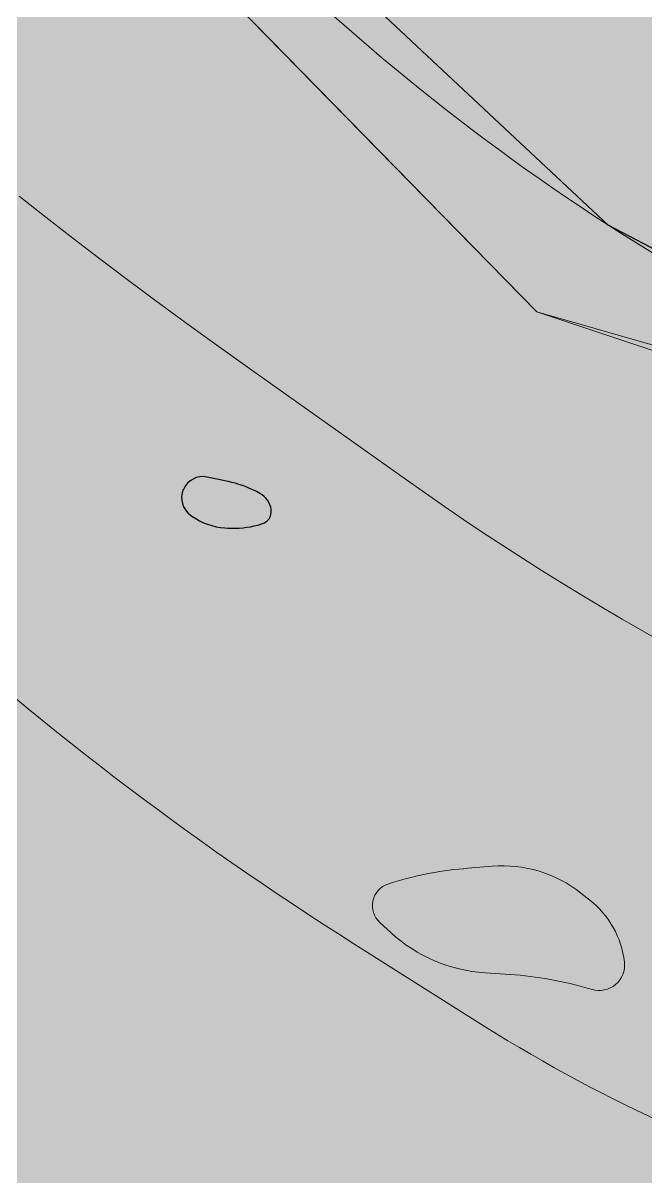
# Model space of a CAD drawing. Header units: metres. Extents: x 68582 to 69192, y 19191 to 19633.
# Drawn here: x 68842 to 68845.15, y 19416.93 to 19422.76 of the extents above; entities that cross this region are included whole.
import ezdxf

# ---------------------------------------------------------------- set-up
doc = ezdxf.new("R2010")
doc.units = ezdxf.units.M
doc.layers.get('0').update_dxf_attribs({"lineweight": 15})
doc.layers.add('None', color=7, linetype='Continuous', lineweight=5)

msp = doc.modelspace()

# ---------------------------------------------------------------- hatches: boundary and pattern name
at = {"true_color": 0xd1f0d1, "transparency": 33554687}
msp.add_hatch(color=254, dxfattribs=at).paths.add_polyline_path([(68588.1224, 19191.4432), (69192.2959, 19191.4432), (69192.2959, 19628.2315), (68588.1224, 19628.2315)], flags=0)
at = {"true_color": 0xffffff, "transparency": 33554687}
msp.add_hatch(color=7, dxfattribs=at).paths.add_polyline_path([(68825.3556, 19422.439), (68826.712, 19422.8887), (68826.6127, 19422.697), (68826.6, 19422.0886), (68826.186, 19420.869), (68824.9495, 19418.7106), (68824.8734, 19418.5223), (68824.9759, 19418.3449), (68825.2591, 19418.1814), (68825.5618, 19418.1172), (68831.8741, 19418.7867), (68832.5768, 19419.0021), (68834.2528, 19419.9671), (68835.0722, 19420.7984), (68835.1359, 19420.9914), (68840.4961, 19425.4903), (68844.6001, 19421.3), (68850.3218, 19419.6618), (68850.3064, 19419.3596), (68850.3994, 19419.0735), (68849.644, 19418.7477), (68849.2219, 19418.519), (68848.983, 19418.1172), (68849.2046, 19417.4193), (68849.6487, 19416.5014), (68849.6137, 19415.1127), (68849.5912, 19414.1934), (68847.3415, 19414.5712), (68845.8069, 19414.8685), (68845.6312, 19414.8367), (68845.3206, 19414.5563), (68845.2185, 19414.2132), (68845.372, 19413.8898), (68846.211, 19413.1227), (68846.211, 19410.8), (68820.6803, 19412.6899), (68821.2158, 19414.4381), (68822.5757, 19414.4), (68823.7717, 19414.4), (68832.9528, 19413.8649), (68833.1476, 19413.9289), (68834.8935, 19416.2662), (68835.6584, 19417.801), (68835.7721, 19418.2335), (68835.7523, 19419.9657), (68835.7721, 19420.1158), (68835.5053, 19420.1641), (68835.2347, 19419.9885), (68834.6009, 19419.6367), (68832.5841, 19418.5455), (68825.775, 19417.7036), (68824.9033, 19417.5901), (68823.9266, 19417.8291), (68824.3196, 19418.8339), (68825.6634, 19421.2711), (68825.8214, 19422.0829), (68825.7972, 19422.2603), (68825.6774, 19422.3935), (68825.3079, 19422.4231)], flags=0)
at = {"layer": 'None', "linetype": 'Continuous', "lineweight": 0, "true_color": 0xa6caf0, "transparency": 33554687}
for points in [[(68835.6001, 19434.8), (68839.7001, 19438.1), (68841.8001, 19439), (68849.6001, 19440.1), (68853.8001, 19438.8), (68860.0001, 19433.5), (68861.5001, 19429.6), (68861.2001, 19426.5), (68858.6001, 19422.1), (68856.0001, 19420.1), (68852.4001, 19419.2), (68847.9001, 19420.2), (68844.6001, 19421.3), (68835.1001, 19431), (68834.7001, 19432.8)], [(68836.7234, 19432.2432), (68836.8889, 19433.81), (68837.2946, 19434.2369), (68837.7144, 19434.6498), (68838.1478, 19435.0485), (68838.5945, 19435.4323), (68839.0538, 19435.8008), (68839.5252, 19436.1537), (68840.0083, 19436.4905), (68840.5024, 19436.8109), (68841.007, 19437.1145), (68841.5216, 19437.4009), (68842.0455, 19437.6699), (68842.5781, 19437.921), (68843.1189, 19438.1541), (68843.6672, 19438.3689), (68844.2225, 19438.5651), (68844.784, 19438.7425), (68845.3512, 19438.901), (68846.78, 19439.2742), (68849.5, 19440.04), (68853.84, 19438.84), (68859.85, 19433.57), (68861.42, 19429.79), (68861.27, 19426.61), (68858.67, 19422.21), (68855.87, 19419.91), (68854.621, 19419.6907), (68852.8305, 19420.1074), (68850.5352, 19420.6559), (68849.3407, 19420.7293), (68848.06, 19420.11), (68844.9605, 19421.7389), (68842.0401, 19424.4699), (68837.39, 19430.7076)]]:
    msp.add_hatch(color=151, dxfattribs=at).paths.add_polyline_path(points, flags=0)
at = {"layer": 'None', "linetype": 'Continuous', "lineweight": 0, "true_color": 0xbbbbbb, "transparency": 33554687}
for points in [[(68843.0385, 19420.2073), (68843.0537, 19420.2066), (68843.069, 19420.2064), (68843.0842, 19420.2067), (68843.0995, 19420.2075), (68843.1147, 19420.2088), (68843.1298, 19420.2106), (68843.1449, 19420.2128), (68843.1599, 19420.2156), (68843.1748, 19420.2189), (68843.1896, 19420.2227), (68843.209, 19420.2279), (68843.2112, 19420.2286), (68843.2133, 19420.2293), (68843.2155, 19420.2301), (68843.2176, 19420.2309), (68843.2197, 19420.2319), (68843.2217, 19420.2329), (68843.2238, 19420.234), (68843.2257, 19420.2351), (68843.2277, 19420.2363), (68843.2296, 19420.2376), (68843.2314, 19420.239), (68843.2332, 19420.2404), (68843.235, 19420.2419), (68843.2367, 19420.2434), (68843.2383, 19420.245), (68843.2399, 19420.2467), (68843.2414, 19420.2484), (68843.2429, 19420.2501), (68843.2443, 19420.2519), (68843.2456, 19420.2538), (68843.2469, 19420.2557), (68843.2481, 19420.2576), (68843.2493, 19420.2596), (68843.2504, 19420.2616), (68843.2514, 19420.2637), (68843.2523, 19420.2658), (68843.2531, 19420.2679), (68843.2539, 19420.27), (68843.2546, 19420.2722), (68843.2553, 19420.2744), (68843.2558, 19420.2767), (68843.2563, 19420.2789), (68843.2567, 19420.2811), (68843.257, 19420.2834), (68843.2573, 19420.2857), (68843.2574, 19420.288), (68843.2575, 19420.2903), (68843.2575, 19420.2926), (68843.2574, 19420.2948), (68843.2573, 19420.2971), (68843.257, 19420.2994), (68843.2565, 19420.3031), (68843.2559, 19420.3068), (68843.2551, 19420.3105), (68843.2542, 19420.3141), (68843.2532, 19420.3177), (68843.252, 19420.3213), (68843.2508, 19420.3248), (68843.2494, 19420.3283), (68843.2479, 19420.3317), (68843.2462, 19420.3351), (68843.2445, 19420.3384), (68843.2426, 19420.3416), (68843.2407, 19420.3448), (68843.2386, 19420.3479), (68843.2364, 19420.351), (68843.2341, 19420.3539), (68843.2317, 19420.3568), (68843.2293, 19420.3596), (68843.2267, 19420.3623), (68843.224, 19420.3649), (68843.2212, 19420.3675), (68843.2184, 19420.3699), (68843.2155, 19420.3722), (68843.2124, 19420.3744), (68843.2094, 19420.3766), (68843.2062, 19420.3786), (68843.203, 19420.3805), (68843.1997, 19420.3823), (68843.1822, 19420.3914), (68843.1651, 19420.3999), (68843.1478, 19420.4078), (68843.1302, 19420.4152), (68843.1124, 19420.4219), (68843.0944, 19420.428), (68843.0761, 19420.4335), (68843.0577, 19420.4384), (68843.0391, 19420.4426), (68842.9329, 19420.4649), (68842.9293, 19420.4656), (68842.9257, 19420.4662), (68842.9221, 19420.4666), (68842.9184, 19420.4669), (68842.9148, 19420.4671), (68842.9112, 19420.4672), (68842.9075, 19420.4671), (68842.9039, 19420.467), (68842.9002, 19420.4667), (68842.8966, 19420.4662), (68842.893, 19420.4657), (68842.8894, 19420.465), (68842.8858, 19420.4642), (68842.8823, 19420.4633), (68842.8788, 19420.4622), (68842.8753, 19420.4611), (68842.8719, 19420.4598), (68842.8686, 19420.4584), (68842.8652, 19420.4569), (68842.862, 19420.4553), (68842.8587, 19420.4536), (68842.8556, 19420.4517), (68842.8525, 19420.4498), (68842.8495, 19420.4477), (68842.8465, 19420.4456), (68842.8437, 19420.4433), (68842.8409, 19420.441), (68842.8382, 19420.4385), (68842.8355, 19420.436), (68842.833, 19420.4334), (68842.8305, 19420.4307), (68842.8282, 19420.4279), (68842.8259, 19420.425), (68842.8238, 19420.4221), (68842.8217, 19420.419), (68842.8198, 19420.416), (68842.8179, 19420.4128), (68842.8162, 19420.4096), (68842.8146, 19420.4063), (68842.813, 19420.403), (68842.8116, 19420.3996), (68842.8104, 19420.3962), (68842.8092, 19420.3928), (68842.8081, 19420.3893), (68842.8072, 19420.3857), (68842.8064, 19420.3822), (68842.8057, 19420.3786), (68842.8051, 19420.375), (68842.8047, 19420.3713), (68842.8044, 19420.3677), (68842.8042, 19420.364), (68842.8041, 19420.3604), (68842.8042, 19420.3567), (68842.8044, 19420.3531), (68842.8047, 19420.3494), (68842.8051, 19420.3458), (68842.8057, 19420.3422), (68842.8063, 19420.3386), (68842.8071, 19420.335), (68842.808, 19420.3315), (68842.8091, 19420.328), (68842.8102, 19420.3245), (68842.8115, 19420.3211), (68842.8129, 19420.3177), (68842.8144, 19420.3144), (68842.816, 19420.3111), (68842.8177, 19420.3079), (68842.8196, 19420.3047), (68842.8215, 19420.3016), (68842.8236, 19420.2986), (68842.8257, 19420.2956), (68842.828, 19420.2928), (68842.8303, 19420.29), (68842.8328, 19420.2872), (68842.8353, 19420.2846), (68842.8379, 19420.282), (68842.8406, 19420.2796), (68842.8434, 19420.2772), (68842.8463, 19420.275), (68842.8492, 19420.2728), (68842.8566, 19420.2675), (68842.8658, 19420.2612), (68842.8753, 19420.2552), (68842.8849, 19420.2495), (68842.8948, 19420.2441), (68842.9048, 19420.2391), (68842.915, 19420.2345), (68842.9254, 19420.2302), (68842.9359, 19420.2263), (68842.9465, 19420.2227), (68842.9572, 19420.2195), (68842.9681, 19420.2167), (68842.979, 19420.2142), (68842.9901, 19420.2122), (68843.0011, 19420.2105), (68843.0123, 19420.2092), (68843.0234, 19420.2083)], [(68842.3768, 19419.3477), (68842.3832, 19419.3469), (68842.3896, 19419.3465), (68842.396, 19419.3462), (68842.4025, 19419.3462), (68842.4089, 19419.3464), (68842.4153, 19419.3468), (68842.4217, 19419.3474), (68842.4281, 19419.3483), (68842.4345, 19419.3494), (68842.4408, 19419.3507), (68842.447, 19419.3522), (68842.4532, 19419.3539), (68842.4594, 19419.3559), (68842.4654, 19419.3581), (68842.4714, 19419.3604), (68842.4773, 19419.363), (68842.4831, 19419.3658), (68842.4888, 19419.3688), (68842.4916, 19419.3704), (68842.4944, 19419.3721), (68842.4971, 19419.3739), (68842.4997, 19419.3757), (68842.5023, 19419.3777), (68842.5048, 19419.3798), (68842.5072, 19419.3819), (68842.5096, 19419.3841), (68842.5119, 19419.3864), (68842.5141, 19419.3888), (68842.5162, 19419.3913), (68842.5182, 19419.3938), (68842.5201, 19419.3964), (68842.522, 19419.399), (68842.5237, 19419.4018), (68842.5254, 19419.4045), (68842.527, 19419.4074), (68842.5284, 19419.4103), (68842.5298, 19419.4132), (68842.5311, 19419.4162), (68842.5322, 19419.4192), (68842.5333, 19419.4222), (68842.5343, 19419.4253), (68842.5351, 19419.4285), (68842.5358, 19419.4316), (68842.5365, 19419.4348), (68842.537, 19419.438), (68842.5374, 19419.4412), (68842.5377, 19419.4444), (68842.5379, 19419.4476), (68842.538, 19419.4509), (68842.538, 19419.4541), (68842.5378, 19419.4573), (68842.5359, 19419.4886), (68842.5354, 19419.4949), (68842.5347, 19419.5012), (68842.5338, 19419.5075), (68842.5327, 19419.5138), (68842.5314, 19419.52), (68842.5298, 19419.5262), (68842.5281, 19419.5323), (68842.5261, 19419.5384), (68842.524, 19419.5444), (68842.5216, 19419.5503), (68842.5191, 19419.5561), (68842.5164, 19419.5618), (68842.5134, 19419.5675), (68842.5103, 19419.573), (68842.507, 19419.5785), (68842.5035, 19419.5838), (68842.4999, 19419.589), (68842.496, 19419.5941), (68842.4921, 19419.5991), (68842.4879, 19419.6039), (68842.4836, 19419.6085), (68842.4755, 19419.6167), (68842.4672, 19419.6246), (68842.4586, 19419.6321), (68842.4498, 19419.6394), (68842.4407, 19419.6464), (68842.4314, 19419.653), (68842.4218, 19419.6594), (68842.4121, 19419.6654), (68842.4021, 19419.6711), (68842.392, 19419.6764), (68842.3817, 19419.6814), (68842.3712, 19419.686), (68842.3411, 19419.6987), (68842.3384, 19419.6998), (68842.3356, 19419.7008), (68842.3328, 19419.7017), (68842.33, 19419.7025), (68842.3272, 19419.7032), (68842.3243, 19419.7038), (68842.3214, 19419.7043), (68842.3185, 19419.7047), (68842.3156, 19419.705), (68842.3127, 19419.7052), (68842.3098, 19419.7053), (68842.3068, 19419.7053), (68842.3039, 19419.7052), (68842.301, 19419.705), (68842.2981, 19419.7048), (68842.2952, 19419.7044), (68842.2923, 19419.7039), (68842.2894, 19419.7033), (68842.2866, 19419.7026), (68842.2838, 19419.7018), (68842.281, 19419.7009), (68842.2782, 19419.6999), (68842.2755, 19419.6989), (68842.2728, 19419.6977), (68842.2702, 19419.6964), (68842.2676, 19419.6951), (68842.265, 19419.6936), (68842.2625, 19419.6921), (68842.2601, 19419.6905), (68842.2577, 19419.6888), (68842.2554, 19419.687), (68842.2531, 19419.6852), (68842.2509, 19419.6833), (68842.2488, 19419.6812), (68842.2467, 19419.6792), (68842.2447, 19419.677), (68842.2428, 19419.6748), (68842.241, 19419.6725), (68842.2392, 19419.6702), (68842.2376, 19419.6678), (68842.236, 19419.6653), (68842.2345, 19419.6628), (68842.233, 19419.6603), (68842.2317, 19419.6577), (68842.2305, 19419.655), (68842.2293, 19419.6523), (68842.2283, 19419.6496), (68842.2273, 19419.6468), (68842.2264, 19419.644), (68842.2257, 19419.6412), (68842.225, 19419.6384), (68842.2176, 19419.6042), (68842.2161, 19419.5969), (68842.2149, 19419.5895), (68842.214, 19419.5822), (68842.2133, 19419.5748), (68842.2129, 19419.5673), (68842.2127, 19419.5599), (68842.2128, 19419.5525), (68842.2131, 19419.5451), (68842.2137, 19419.5376), (68842.2145, 19419.5303), (68842.2156, 19419.5229), (68842.2169, 19419.5156), (68842.2185, 19419.5083), (68842.2204, 19419.5011), (68842.2225, 19419.494), (68842.2248, 19419.4869), (68842.2274, 19419.48), (68842.2302, 19419.4731), (68842.2332, 19419.4663), (68842.2365, 19419.4596), (68842.24, 19419.4531), (68842.2437, 19419.4466), (68842.2477, 19419.4403), (68842.2518, 19419.4342), (68842.2685, 19419.4104), (68842.2715, 19419.4062), (68842.2746, 19419.4022), (68842.278, 19419.3982), (68842.2814, 19419.3944), (68842.285, 19419.3907), (68842.2887, 19419.3871), (68842.2925, 19419.3837), (68842.2964, 19419.3804), (68842.3005, 19419.3772), (68842.3046, 19419.3742), (68842.3089, 19419.3713), (68842.3132, 19419.3685), (68842.3177, 19419.366), (68842.3222, 19419.3635), (68842.3269, 19419.3613), (68842.3315, 19419.3591), (68842.3363, 19419.3572), (68842.3411, 19419.3554), (68842.346, 19419.3538), (68842.351, 19419.3524), (68842.356, 19419.3511), (68842.361, 19419.35), (68842.3661, 19419.3491), (68842.3711, 19419.3484)], [(68842.9775, 19419.3477), (68842.9839, 19419.3469), (68842.9903, 19419.3465), (68842.9967, 19419.3462), (68843.0032, 19419.3462), (68843.0096, 19419.3464), (68843.0161, 19419.3468), (68843.0225, 19419.3474), (68843.0288, 19419.3483), (68843.0352, 19419.3494), (68843.0415, 19419.3507), (68843.0478, 19419.3522), (68843.054, 19419.3539), (68843.0601, 19419.3559), (68843.0662, 19419.3581), (68843.0721, 19419.3604), (68843.078, 19419.363), (68843.0839, 19419.3658), (68843.0896, 19419.3688), (68843.0924, 19419.3704), (68843.0951, 19419.3721), (68843.0978, 19419.3739), (68843.1005, 19419.3757), (68843.103, 19419.3777), (68843.1055, 19419.3798), (68843.108, 19419.3819), (68843.1103, 19419.3841), (68843.1126, 19419.3864), (68843.1148, 19419.3888), (68843.1169, 19419.3913), (68843.1189, 19419.3938), (68843.1209, 19419.3964), (68843.1227, 19419.399), (68843.1245, 19419.4018), (68843.1261, 19419.4045), (68843.1277, 19419.4074), (68843.1292, 19419.4103), (68843.1305, 19419.4132), (68843.1318, 19419.4162), (68843.133, 19419.4192), (68843.134, 19419.4222), (68843.135, 19419.4253), (68843.1358, 19419.4285), (68843.1366, 19419.4316), (68843.1372, 19419.4348), (68843.1377, 19419.438), (68843.1381, 19419.4412), (68843.1384, 19419.4444), (68843.1386, 19419.4476), (68843.1387, 19419.4509), (68843.1387, 19419.4541), (68843.1386, 19419.4573), (68843.1367, 19419.4886), (68843.1362, 19419.4949), (68843.1355, 19419.5012), (68843.1346, 19419.5075), (68843.1334, 19419.5138), (68843.1321, 19419.52), (68843.1306, 19419.5262), (68843.1288, 19419.5323), (68843.1269, 19419.5384), (68843.1247, 19419.5444), (68843.1224, 19419.5503), (68843.1198, 19419.5561), (68843.1171, 19419.5618), (68843.1142, 19419.5675), (68843.111, 19419.573), (68843.1077, 19419.5785), (68843.1043, 19419.5838), (68843.1006, 19419.589), (68843.0968, 19419.5941), (68843.0928, 19419.5991), (68843.0886, 19419.6039), (68843.0843, 19419.6085), (68843.0763, 19419.6167), (68843.0679, 19419.6246), (68843.0593, 19419.6321), (68843.0505, 19419.6394), (68843.0414, 19419.6464), (68843.0321, 19419.653), (68843.0225, 19419.6594), (68843.0128, 19419.6654), (68843.0028, 19419.6711), (68842.9927, 19419.6764), (68842.9824, 19419.6814), (68842.9719, 19419.686), (68842.9418, 19419.6987), (68842.9391, 19419.6998), (68842.9363, 19419.7008), (68842.9335, 19419.7017), (68842.9307, 19419.7025), (68842.9279, 19419.7032), (68842.925, 19419.7038), (68842.9221, 19419.7043), (68842.9193, 19419.7047), (68842.9163, 19419.705), (68842.9134, 19419.7052), (68842.9105, 19419.7053), (68842.9076, 19419.7053), (68842.9046, 19419.7052), (68842.9017, 19419.705), (68842.8988, 19419.7048), (68842.8959, 19419.7044), (68842.893, 19419.7039), (68842.8902, 19419.7033), (68842.8873, 19419.7026), (68842.8845, 19419.7018), (68842.8817, 19419.7009), (68842.879, 19419.6999), (68842.8762, 19419.6989), (68842.8736, 19419.6977), (68842.8709, 19419.6964), (68842.8683, 19419.6951), (68842.8658, 19419.6936), (68842.8633, 19419.6921), (68842.8608, 19419.6905), (68842.8584, 19419.6888), (68842.8561, 19419.687), (68842.8539, 19419.6852), (68842.8517, 19419.6833), (68842.8495, 19419.6812), (68842.8475, 19419.6792), (68842.8455, 19419.677), (68842.8436, 19419.6748), (68842.8417, 19419.6725), (68842.84, 19419.6702), (68842.8383, 19419.6678), (68842.8367, 19419.6653), (68842.8352, 19419.6628), (68842.8338, 19419.6603), (68842.8324, 19419.6577), (68842.8312, 19419.655), (68842.8301, 19419.6523), (68842.829, 19419.6496), (68842.828, 19419.6468), (68842.8272, 19419.644), (68842.8264, 19419.6412), (68842.8257, 19419.6384), (68842.8183, 19419.6042), (68842.8169, 19419.5969), (68842.8157, 19419.5895), (68842.8147, 19419.5822), (68842.814, 19419.5748), (68842.8136, 19419.5673), (68842.8134, 19419.5599), (68842.8135, 19419.5525), (68842.8138, 19419.5451), (68842.8144, 19419.5376), (68842.8152, 19419.5303), (68842.8163, 19419.5229), (68842.8177, 19419.5156), (68842.8193, 19419.5083), (68842.8211, 19419.5011), (68842.8232, 19419.494), (68842.8255, 19419.4869), (68842.8281, 19419.48), (68842.8309, 19419.4731), (68842.8339, 19419.4663), (68842.8372, 19419.4596), (68842.8407, 19419.4531), (68842.8444, 19419.4466), (68842.8484, 19419.4403), (68842.8525, 19419.4342), (68842.8692, 19419.4104), (68842.8722, 19419.4062), (68842.8754, 19419.4022), (68842.8787, 19419.3982), (68842.8821, 19419.3944), (68842.8857, 19419.3907), (68842.8894, 19419.3871), (68842.8932, 19419.3837), (68842.8972, 19419.3804), (68842.9012, 19419.3772), (68842.9054, 19419.3742), (68842.9096, 19419.3713), (68842.914, 19419.3685), (68842.9184, 19419.366), (68842.923, 19419.3635), (68842.9276, 19419.3613), (68842.9323, 19419.3591), (68842.937, 19419.3572), (68842.9419, 19419.3554), (68842.9468, 19419.3538), (68842.9517, 19419.3524), (68842.9567, 19419.3511), (68842.9617, 19419.35), (68842.9668, 19419.3491), (68842.9719, 19419.3484)], [(68844.9038, 19419.4942), (68844.9198, 19419.4936), (68844.9359, 19419.4936), (68844.9519, 19419.4942), (68844.968, 19419.4952), (68844.9839, 19419.4969), (68844.9998, 19419.499), (68845.0156, 19419.5018), (68845.0314, 19419.505), (68845.0552, 19419.5104), (68845.0567, 19419.5108), (68845.0581, 19419.5112), (68845.0596, 19419.5116), (68845.061, 19419.5121), (68845.0624, 19419.5127), (68845.0638, 19419.5133), (68845.0651, 19419.514), (68845.0665, 19419.5147), (68845.0678, 19419.5154), (68845.069, 19419.5162), (68845.0703, 19419.517), (68845.0715, 19419.5179), (68845.0727, 19419.5188), (68845.0739, 19419.5198), (68845.075, 19419.5208), (68845.0761, 19419.5218), (68845.0772, 19419.5229), (68845.0782, 19419.524), (68845.0792, 19419.5252), (68845.0801, 19419.5263), (68845.081, 19419.5276), (68845.0818, 19419.5288), (68845.0827, 19419.5301), (68845.0834, 19419.5314), (68845.0841, 19419.5327), (68845.0848, 19419.534), (68845.0854, 19419.5354), (68845.086, 19419.5368), (68845.0865, 19419.5382), (68845.087, 19419.5396), (68845.0875, 19419.5411), (68845.0878, 19419.5426), (68845.0882, 19419.544), (68845.0884, 19419.5455), (68845.0887, 19419.547), (68845.0888, 19419.5485), (68845.089, 19419.55), (68845.089, 19419.5515), (68845.089, 19419.553), (68845.089, 19419.5545), (68845.0889, 19419.556), (68845.0888, 19419.5575), (68845.0886, 19419.559), (68845.0882, 19419.5614), (68845.0877, 19419.5638), (68845.0872, 19419.5662), (68845.0865, 19419.5686), (68845.0858, 19419.5709), (68845.085, 19419.5732), (68845.0841, 19419.5755), (68845.0832, 19419.5777), (68845.0821, 19419.58), (68845.081, 19419.5821), (68845.0799, 19419.5843), (68845.0786, 19419.5864), (68845.0773, 19419.5884), (68845.0759, 19419.5905), (68845.0745, 19419.5924), (68845.073, 19419.5943), (68845.0714, 19419.5962), (68845.0697, 19419.598), (68845.068, 19419.5998), (68845.0663, 19419.6014), (68845.0644, 19419.6031), (68845.0626, 19419.6046), (68845.0606, 19419.6062), (68845.0587, 19419.6076), (68845.0566, 19419.609), (68845.0546, 19419.6103), (68845.0524, 19419.6115), (68845.0503, 19419.6126), (68845.0481, 19419.6137), (68845.0459, 19419.6147), (68845.0251, 19419.6237), (68845.0085, 19419.6306), (68844.9918, 19419.6368), (68844.9749, 19419.6425), (68844.9577, 19419.6476), (68844.9404, 19419.6522), (68844.923, 19419.6561), (68844.9054, 19419.6595), (68844.8037, 19419.6772), (68844.8008, 19419.6776), (68844.7979, 19419.678), (68844.7949, 19419.6782), (68844.7919, 19419.6784), (68844.789, 19419.6785), (68844.786, 19419.6784), (68844.7831, 19419.6783), (68844.7801, 19419.678), (68844.7772, 19419.6777), (68844.7743, 19419.6772), (68844.7713, 19419.6767), (68844.7685, 19419.676), (68844.7656, 19419.6753), (68844.7627, 19419.6745), (68844.7599, 19419.6735), (68844.7572, 19419.6725), (68844.7544, 19419.6714), (68844.7517, 19419.6701), (68844.7491, 19419.6688), (68844.7465, 19419.6674), (68844.7439, 19419.666), (68844.7414, 19419.6644), (68844.7389, 19419.6627), (68844.7365, 19419.661), (68844.7342, 19419.6592), (68844.7319, 19419.6573), (68844.7297, 19419.6553), (68844.7276, 19419.6533), (68844.7255, 19419.6511), (68844.7235, 19419.6489), (68844.7216, 19419.6467), (68844.7198, 19419.6444), (68844.718, 19419.642), (68844.7163, 19419.6395), (68844.7147, 19419.6371), (68844.7132, 19419.6345), (68844.7118, 19419.6319), (68844.7108, 19419.6299), (68844.7098, 19419.6278), (68844.7089, 19419.6256), (68844.7081, 19419.6235), (68844.7074, 19419.6213), (68844.7067, 19419.6191), (68844.7061, 19419.6169), (68844.7056, 19419.6146), (68844.7052, 19419.6124), (68844.7048, 19419.6101), (68844.7045, 19419.6078), (68844.7043, 19419.6055), (68844.7042, 19419.6032), (68844.7042, 19419.6009), (68844.7042, 19419.5986), (68844.7043, 19419.5963), (68844.7045, 19419.594), (68844.7048, 19419.5917), (68844.7052, 19419.5894), (68844.7056, 19419.5872), (68844.7061, 19419.5849), (68844.7067, 19419.5827), (68844.7074, 19419.5805), (68844.7081, 19419.5783), (68844.709, 19419.5762), (68844.7098, 19419.5741), (68844.7108, 19419.572), (68844.7119, 19419.5699), (68844.713, 19419.5679), (68844.7141, 19419.5659), (68844.7154, 19419.564), (68844.7167, 19419.5621), (68844.7181, 19419.5602), (68844.7195, 19419.5584), (68844.721, 19419.5567), (68844.7226, 19419.555), (68844.7242, 19419.5534), (68844.7259, 19419.5518), (68844.7276, 19419.5503), (68844.7294, 19419.5488), (68844.7312, 19419.5474), (68844.7331, 19419.546), (68844.735, 19419.5448), (68844.7369, 19419.5436), (68844.7474, 19419.5374), (68844.7566, 19419.5322), (68844.766, 19419.5273), (68844.7755, 19419.5227), (68844.7852, 19419.5185), (68844.795, 19419.5146), (68844.805, 19419.511), (68844.815, 19419.5078), (68844.8252, 19419.5049), (68844.8355, 19419.5024), (68844.8458, 19419.5002), (68844.8563, 19419.4984), (68844.8667, 19419.4969), (68844.8773, 19419.4958), (68844.8878, 19419.4951)], [(68845.2592, 19419.0922), (68845.2688, 19419.0917), (68845.2785, 19419.0914), (68845.2881, 19419.0915), (68845.2977, 19419.0918), (68845.3073, 19419.0925), (68845.3169, 19419.0935), (68845.3264, 19419.0948), (68845.3359, 19419.0964), (68845.3454, 19419.0983), (68845.3547, 19419.1005), (68845.364, 19419.103), (68845.3732, 19419.1058), (68845.381, 19419.1082), (68845.383, 19419.1089), (68845.3849, 19419.1097), (68845.3869, 19419.1105), (68845.3888, 19419.1114), (68845.3907, 19419.1123), (68845.3926, 19419.1133), (68845.3944, 19419.1144), (68845.3962, 19419.1156), (68845.3979, 19419.1168), (68845.3996, 19419.118), (68845.4013, 19419.1193), (68845.4029, 19419.1207), (68845.4045, 19419.1221), (68845.406, 19419.1236), (68845.4075, 19419.1251), (68845.4089, 19419.1267), (68845.4102, 19419.1283), (68845.4115, 19419.13), (68845.4128, 19419.1317), (68845.414, 19419.1334), (68845.4151, 19419.1352), (68845.4162, 19419.1371), (68845.4172, 19419.1389), (68845.4181, 19419.1408), (68845.419, 19419.1428), (68845.4198, 19419.1447), (68845.4205, 19419.1467), (68845.4212, 19419.1487), (68845.4218, 19419.1507), (68845.4223, 19419.1528), (68845.4228, 19419.1548), (68845.4232, 19419.1569), (68845.4235, 19419.159), (68845.4238, 19419.1611), (68845.424, 19419.1632), (68845.4241, 19419.1653), (68845.4241, 19419.1675), (68845.4241, 19419.1696), (68845.424, 19419.1717), (68845.4238, 19419.1738), (68845.4234, 19419.1772), (68845.4228, 19419.1807), (68845.4222, 19419.1841), (68845.4214, 19419.1875), (68845.4206, 19419.1908), (68845.4196, 19419.1941), (68845.4185, 19419.1974), (68845.4173, 19419.2007), (68845.4159, 19419.2039), (68845.4145, 19419.2071), (68845.413, 19419.2102), (68845.4113, 19419.2132), (68845.4096, 19419.2162), (68845.4078, 19419.2192), (68845.4058, 19419.222), (68845.4038, 19419.2248), (68845.4016, 19419.2276), (68845.3994, 19419.2302), (68845.3971, 19419.2328), (68845.3947, 19419.2353), (68845.3922, 19419.2377), (68845.3897, 19419.2401), (68845.387, 19419.2423), (68845.3843, 19419.2445), (68845.3815, 19419.2465), (68845.3787, 19419.2485), (68845.3758, 19419.2504), (68845.3677, 19419.2554), (68845.3563, 19419.2621), (68845.3447, 19419.2685), (68845.333, 19419.2744), (68845.321, 19419.2799), (68845.3088, 19419.2851), (68845.2965, 19419.2898), (68845.284, 19419.294), (68845.2714, 19419.2979), (68845.2586, 19419.3013), (68845.1902, 19419.3183), (68845.1873, 19419.3189), (68845.1844, 19419.3195), (68845.1815, 19419.3199), (68845.1786, 19419.3203), (68845.1757, 19419.3205), (68845.1728, 19419.3207), (68845.1699, 19419.3207), (68845.167, 19419.3207), (68845.164, 19419.3205), (68845.1611, 19419.3203), (68845.1582, 19419.3199), (68845.1553, 19419.3195), (68845.1524, 19419.3189), (68845.1496, 19419.3183), (68845.1468, 19419.3175), (68845.144, 19419.3166), (68845.1412, 19419.3157), (68845.1385, 19419.3146), (68845.1358, 19419.3135), (68845.1331, 19419.3123), (68845.1305, 19419.3109), (68845.128, 19419.3095), (68845.1254, 19419.308), (68845.123, 19419.3064), (68845.1206, 19419.3048), (68845.1182, 19419.303), (68845.116, 19419.3012), (68845.1138, 19419.2993), (68845.1116, 19419.2973), (68845.1095, 19419.2952), (68845.1075, 19419.2931), (68845.1056, 19419.2909), (68845.1038, 19419.2886), (68845.102, 19419.2863), (68845.1003, 19419.2839), (68845.0987, 19419.2814), (68845.0972, 19419.2789), (68845.0958, 19419.2764), (68845.0944, 19419.2738), (68845.0932, 19419.2711), (68845.092, 19419.2684), (68845.091, 19419.2657), (68845.0909, 19419.2654), (68845.0897, 19419.262), (68845.0886, 19419.2585), (68845.0876, 19419.255), (68845.0868, 19419.2515), (68845.0861, 19419.2479), (68845.0855, 19419.2443), (68845.085, 19419.2407), (68845.0847, 19419.2371), (68845.0844, 19419.2335), (68845.0843, 19419.2298), (68845.0843, 19419.2262), (68845.0845, 19419.2225), (68845.0847, 19419.2189), (68845.0851, 19419.2153), (68845.0856, 19419.2117), (68845.0863, 19419.2081), (68845.087, 19419.2046), (68845.0879, 19419.201), (68845.0889, 19419.1975), (68845.09, 19419.1941), (68845.0912, 19419.1906), (68845.0926, 19419.1873), (68845.094, 19419.1839), (68845.0956, 19419.1806), (68845.0973, 19419.1774), (68845.0991, 19419.1742), (68845.1009, 19419.1711), (68845.1029, 19419.1681), (68845.105, 19419.1651), (68845.1072, 19419.1622), (68845.1095, 19419.1594), (68845.1119, 19419.1567), (68845.1144, 19419.154), (68845.117, 19419.1514), (68845.1197, 19419.149), (68845.1224, 19419.1466), (68845.127, 19419.1427), (68845.1328, 19419.138), (68845.1387, 19419.1335), (68845.1448, 19419.1293), (68845.151, 19419.1252), (68845.1573, 19419.1214), (68845.1638, 19419.1177), (68845.1704, 19419.1144), (68845.1771, 19419.1112), (68845.1839, 19419.1083), (68845.1909, 19419.1056), (68845.1979, 19419.1031), (68845.205, 19419.1009), (68845.2121, 19419.099), (68845.2193, 19419.0973), (68845.2266, 19419.0958), (68845.2339, 19419.0946), (68845.2413, 19419.0937), (68845.2487, 19419.093)], [(68842.8315, 19418.8641), (68842.843, 19418.8632), (68842.8546, 19418.8627), (68842.8663, 19418.8626), (68842.8779, 19418.8629), (68842.8895, 19418.8636), (68842.901, 19418.8647), (68842.9125, 19418.8662), (68842.924, 19418.8681), (68842.9354, 19418.8704), (68842.9467, 19418.873), (68842.9579, 19418.8761), (68842.969, 19418.8795), (68842.9799, 19418.8833), (68842.9908, 19418.8875), (68842.9943, 19418.889), (68842.9978, 19418.8906), (68843.0013, 19418.8924), (68843.0047, 19418.8943), (68843.008, 19418.8963), (68843.0112, 19418.8984), (68843.0144, 19418.9006), (68843.0175, 19418.9029), (68843.0205, 19418.9053), (68843.0234, 19418.9078), (68843.0263, 19418.9104), (68843.029, 19418.9132), (68843.0317, 19418.916), (68843.0342, 19418.9189), (68843.0367, 19418.9218), (68843.039, 19418.9249), (68843.0413, 19418.928), (68843.0434, 19418.9313), (68843.0455, 19418.9346), (68843.0474, 19418.9379), (68843.0492, 19418.9413), (68843.0508, 19418.9448), (68843.0524, 19418.9484), (68843.0538, 19418.9519), (68843.0551, 19418.9556), (68843.0563, 19418.9593), (68843.0574, 19418.963), (68843.0583, 19418.9667), (68843.0591, 19418.9705), (68843.0598, 19418.9743), (68843.0604, 19418.9781), (68843.0608, 19418.982), (68843.061, 19418.9858), (68843.0612, 19418.9897), (68843.0612, 19418.9936), (68843.0611, 19418.9974), (68843.0608, 19419.0013), (68843.0605, 19419.0058), (68843.0598, 19419.0127), (68843.0589, 19419.0195), (68843.0577, 19419.0262), (68843.0564, 19419.033), (68843.0548, 19419.0396), (68843.0529, 19419.0462), (68843.0509, 19419.0528), (68843.0486, 19419.0593), (68843.0461, 19419.0657), (68843.0433, 19419.072), (68843.0404, 19419.0782), (68843.0372, 19419.0843), (68843.0339, 19419.0902), (68843.0303, 19419.0961), (68843.0265, 19419.1018), (68843.0225, 19419.1074), (68843.0184, 19419.1129), (68843.014, 19419.1182), (68843.0095, 19419.1234), (68843.0048, 19419.1284), (68842.9999, 19419.1332), (68842.9949, 19419.1379), (68842.9897, 19419.1424), (68842.9844, 19419.1467), (68842.9831, 19419.1477), (68842.9703, 19419.1573), (68842.9572, 19419.1665), (68842.9438, 19419.1753), (68842.9301, 19419.1836), (68842.9162, 19419.1915), (68842.902, 19419.199), (68842.8876, 19419.2059), (68842.8729, 19419.2124), (68842.8581, 19419.2184), (68842.843, 19419.224), (68842.8278, 19419.229), (68842.7597, 19419.2503), (68842.7555, 19419.2516), (68842.7513, 19419.2526), (68842.7471, 19419.2536), (68842.7428, 19419.2544), (68842.7385, 19419.255), (68842.7342, 19419.2555), (68842.7298, 19419.2558), (68842.7255, 19419.256), (68842.7212, 19419.2561), (68842.7168, 19419.256), (68842.7125, 19419.2557), (68842.7082, 19419.2553), (68842.7038, 19419.2547), (68842.6996, 19419.254), (68842.6953, 19419.2532), (68842.6911, 19419.2522), (68842.6869, 19419.251), (68842.6827, 19419.2497), (68842.6786, 19419.2483), (68842.6746, 19419.2467), (68842.6706, 19419.245), (68842.6667, 19419.2432), (68842.6628, 19419.2412), (68842.659, 19419.2391), (68842.6553, 19419.2368), (68842.6516, 19419.2344), (68842.6481, 19419.232), (68842.6446, 19419.2293), (68842.6413, 19419.2266), (68842.638, 19419.2237), (68842.6348, 19419.2208), (68842.6317, 19419.2177), (68842.6288, 19419.2145), (68842.6259, 19419.2112), (68842.6232, 19419.2079), (68842.6206, 19419.2044), (68842.6181, 19419.2009), (68842.6157, 19419.1972), (68842.6134, 19419.1935), (68842.6113, 19419.1897), (68842.6093, 19419.1858), (68842.6075, 19419.1819), (68842.6058, 19419.1779), (68842.6042, 19419.1739), (68842.6028, 19419.1698), (68842.6015, 19419.1656), (68842.598, 19419.1535), (68842.5961, 19419.1468), (68842.5945, 19419.1399), (68842.5931, 19419.1331), (68842.592, 19419.1262), (68842.5911, 19419.1192), (68842.5905, 19419.1123), (68842.5901, 19419.1053), (68842.5899, 19419.0983), (68842.59, 19419.0913), (68842.5903, 19419.0843), (68842.5908, 19419.0773), (68842.5916, 19419.0704), (68842.5927, 19419.0635), (68842.594, 19419.0566), (68842.5955, 19419.0498), (68842.5972, 19419.043), (68842.5992, 19419.0363), (68842.6014, 19419.0296), (68842.6039, 19419.0231), (68842.6065, 19419.0166), (68842.6094, 19419.0102), (68842.6125, 19419.004), (68842.6159, 19418.9978), (68842.6194, 19418.9918), (68842.6232, 19418.9859), (68842.6271, 19418.9801), (68842.6313, 19418.9745), (68842.6356, 19418.969), (68842.6401, 19418.9636), (68842.6448, 19418.9585), (68842.6586, 19418.9438), (68842.6647, 19418.9376), (68842.671, 19418.9316), (68842.6774, 19418.9258), (68842.6841, 19418.9202), (68842.691, 19418.9149), (68842.698, 19418.9098), (68842.7052, 19418.9049), (68842.7126, 19418.9003), (68842.7201, 19418.896), (68842.7278, 19418.8919), (68842.7356, 19418.8881), (68842.7435, 19418.8845), (68842.7516, 19418.8813), (68842.7597, 19418.8783), (68842.768, 19418.8755), (68842.7763, 19418.8731), (68842.7847, 19418.871), (68842.7932, 19418.8691), (68842.8018, 19418.8676), (68842.8104, 19418.8663), (68842.819, 19418.8653)]]:
    msp.add_hatch(color=9, dxfattribs=at).paths.add_polyline_path(points, flags=0)

# ---------------------------------------------------------------- linework, layer by layer
at = {"color": 7, "true_color": 0xffffff, "transparency": 33554687}
msp.add_lwpolyline([(68825.5618, 19418.1172), (68831.8741, 19418.7867), (68832.5768, 19419.0021), (68834.2528, 19419.9671), (68835.0722, 19420.7984), (68835.1359, 19420.9914), (68840.4961, 19425.4903), (68844.6001, 19421.3), (68850.3218, 19419.6618)], dxfattribs=at)
at = {"layer": 'None', "color": 7, "linetype": 'Continuous', "lineweight": 25, "transparency": 33554687}
for p, q in [((68844.9605, 19421.7389), (68842.0401, 19424.4699)), ((68848.06, 19420.11), (68844.9605, 19421.7389)), ((68843.0391, 19420.4426), (68842.9329, 19420.4649)), ((68843.1997, 19420.3823), (68843.1822, 19420.3914)), ((68842.8492, 19420.2728), (68842.8566, 19420.2675)), ((68843.0234, 19420.2083), (68843.0385, 19420.2073)), ((68843.1896, 19420.2227), (68843.209, 19420.2279))]:
    msp.add_line(p, q, dxfattribs=at)
at = {"layer": 'None', "color": 7, "linetype": 'Continuous', "lineweight": 0, "transparency": 33554687}
for p, q in [((68844.3745, 19418.4981), (68844.2296, 19418.486)), ((68844.8675, 19418.3276), (68844.8228, 19418.3629)), ((68843.8058, 19418.2145), (68843.8629, 19418.1623)), ((68844.3379, 19417.9595), (68844.4643, 19417.9512)), ((68844.8677, 19417.8788), (68844.8788, 19417.8755))]:
    msp.add_line(p, q, dxfattribs=at)
at = {"layer": 'None', "color": 7, "linetype": 'Continuous', "lineweight": 0, "transparency": 33554582}
msp.add_line((68843.675, 19418.1066), (68844.3395, 19417.6873), dxfattribs=at)
at = {"layer": 'None', "color": 7, "linetype": 'Continuous', "lineweight": 5, "transparency": 33554687}
msp.add_lwpolyline([(68835.6001, 19434.8), (68839.7001, 19438.1), (68841.8001, 19439), (68849.6001, 19440.1), (68853.8001, 19438.8), (68860.0001, 19433.5), (68861.5001, 19429.6), (68861.2001, 19426.5), (68858.6001, 19422.1), (68856.0001, 19420.1), (68852.4001, 19419.2), (68847.9001, 19420.2), (68844.6001, 19421.3), (68835.1001, 19431), (68834.7001, 19432.8)], close=True, dxfattribs=at)
msp.add_lwpolyline([(68845.236, 19419.6295), (68845.1332, 19419.6878), (68845.0311, 19419.7468), (68844.9293, 19419.8068), (68844.828, 19419.8676), (68844.7273, 19419.9291), (68844.627, 19419.9916), (68844.5272, 19420.0548), (68844.4281, 19420.1188), (68844.3293, 19420.1837), (68844.231, 19420.2493), (68844.1335, 19420.3157), (68844.0364, 19420.3829), (68843.9409, 19420.4503), (68843.1601, 19421.005), (68843.0888, 19421.0556), (68842.9465, 19421.157), (68842.8067, 19421.2584), (68842.6676, 19421.3607), (68842.5291, 19421.4638), (68842.3917, 19421.5677), (68842.2546, 19421.6726), (68842.1181, 19421.7785), (68841.9824, 19421.8852)], dxfattribs=at)
at = {"layer": 'None', "color": 7, "linetype": 'Continuous', "lineweight": 0, "transparency": 33554582, "extrusion": (0, 0, -1)}
msp.add_arc((-68851.0774, 19431.207), 11.2722, 296.05391, 323.29612, dxfattribs=at)
at = {"layer": 'None', "color": 7, "linetype": 'Continuous', "lineweight": 0, "transparency": 33554582}
for centre, radius, start, end in [((68852.4073, 19431.9445), 16.3627, 217.06445, 237.74644), ((68848.4, 19424.122), 7.6087, 237.74644, 270)]:
    msp.add_arc(centre, radius, start, end, dxfattribs=at)
at = {"layer": 'None', "color": 7, "linetype": 'Continuous', "lineweight": 25, "transparency": 33554687}
for centre, radius, start, end in [((68842.911, 19420.3604), 0.1068, 78.14609, 156.48403), ((68842.9249, 19419.8983), 0.5562, 62.44617, 78.14609), ((68842.9114, 19420.3602), 0.1073, 156.48403, 234.55331), ((68843.1497, 19420.2864), 0.1082, 6.92213, 62.44617), ((68843.044, 19420.5307), 0.3231, 234.55331, 266.359), ((68843.1917, 19420.2915), 0.0658, 285.22375, 6.92213), ((68843.0679, 19420.6698), 0.4634, 266.359, 285.22375)]:
    msp.add_arc(centre, radius, start, end, dxfattribs=at)
at = {"layer": 'None', "color": 7, "linetype": 'Continuous', "lineweight": 0, "transparency": 33554687}
for centre, radius, start, end in [((68844.3678, 19416.8275), 1.6642, 94.76351, 108.21879), ((68844.4275, 19417.863), 0.6373, 51.66637, 94.76351), ((68843.8834, 19418.2992), 0.1149, 108.21879, 227.55477), ((68844.5759, 19417.9589), 0.47, 6.66576, 51.66637), ((68844.3894, 19418.7379), 0.7801, 227.55477, 266.21802), ((68844.9153, 19417.9985), 0.1283, 253.44523, 6.66576)]:
    msp.add_arc(centre, radius, start, end, dxfattribs=at)
at = {"layer": 'None', "color": 7, "linetype": 'Continuous', "lineweight": 0, "transparency": 33554687, "extrusion": (0, 0, -1)}
msp.add_arc((-68844.3427, 19416.1127), 1.8424, 93.78198, 106.55477, dxfattribs=at)

doc.saveas('drawing.dxf')
